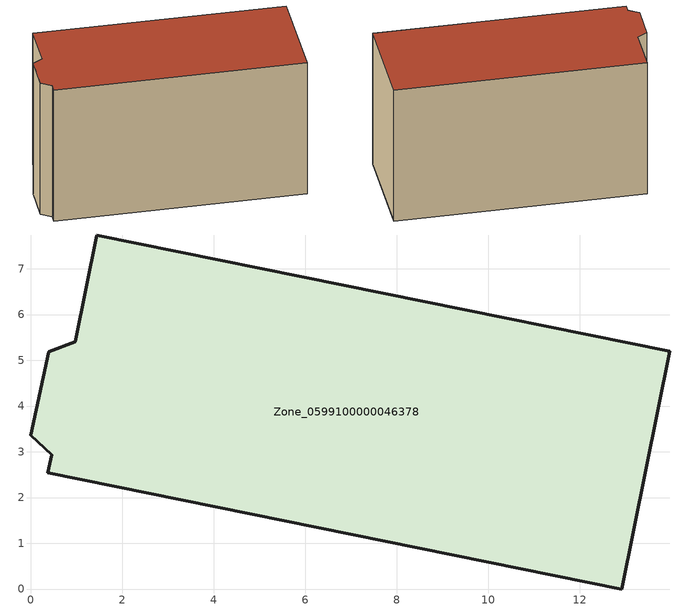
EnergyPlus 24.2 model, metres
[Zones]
Zone_0599100000046378
 floor ground (C_G): 13.97,5.2 12.92,0 0.37,2.54 0.46,2.94 0,3.36 0.39,5.19 0.97,5.41 1.44,7.74 z0
 wall outside (C_F): 0.97,5.41 0.39,5.19 0,3.36 0.46,2.94 0.37,2.54 12.92,0 13.97,5.2 1.44,7.74 0.97,5.41 z0:7.71
 roof outside (C_R): 13.97,5.2 1.44,7.74 0.97,5.41 0.39,5.19 0,3.36 0.46,2.94 0.37,2.54 12.92,0 z7.71
[BUILDING]
Pand.0599100000046378: North Axis=0; Terrain=City; Loads Convergence Tolerance Value=0.04; Temperature Convergence Tolerance Value=0.4; Solar Distribution=FullExterior; Maximum Number of Warmup Days=25; Minimum Number of Warmup Days=1
[Site:Location]
Rotterdam.The.Hague.AP_ZH_NLD Design_Conditions: Latitude=51.96; Longitude=4.45; Time Zone=1; Elevation=-4.5
[SITE:GROUNDTEMPERATURE:BUILDINGSURFACE]
18, 18, 18, 18, 18, 18, 18, 18, 18, 18, 18, 18
[MATERIAL] Thermal Absorptance=0.9; Solar Absorptance=0.7; Visible Absorptance=0.7
Name | Roughness | Thickness | Conductivity | Density | Specific Heat
G.TC.1946 | MediumSmooth | 0.15 | 1 | 540 | 1210
F.TC.1946 | Rough | 0.3 | 0.857143 | 1920 | 840
R.TC.1946 | MediumRough | 0.2 | 0.909091 | 1500 | 1000
[CONSTRUCTION]
C_G: G.TC.1946
C_F: F.TC.1946
C_R: R.TC.1946
[ZONE]
Zone_0599100000046378: Type=1; Multiplier=1; Ceiling Height=Autocalculate; Volume=Autocalculate; Floor Area=autocalculate; Part of Total Floor Area=Yes
[ZONEINFILTRATION:DESIGNFLOWRATE]
Infil_Zone_0599100000046378: Zone or ZoneList or Space or SpaceList=Zone_0599100000046378; Schedule=AlwaysOn; Design Flow Rate Calculation Method=Flow/Area; Flow Rate per Floor Area=0.003; Constant Term Coefficient=1; Temperature Term Coefficient=0; Velocity Term Coefficient=0; Velocity Squared Term Coefficient=0
[HVACTEMPLATE:ZONE:IDEALLOADSAIRSYSTEM]
Zone_0599100000046378: Maximum Heating Supply Air Temperature=50; Minimum Cooling Supply Air Temperature=13; Maximum Heating Supply Air Humidity Ratio=0.0156; Minimum Cooling Supply Air Humidity Ratio=0.0077; Heating Limit=NoLimit; Cooling Limit=NoLimit; Dehumidification Control Type=ConstantSensibleHeatRatio; Cooling Sensible Heat Ratio=0.7; Dehumidification Setpoint=60; Humidification Control Type=None; Humidification Setpoint=30; Outdoor Air Method=None; Outdoor Air Flow Rate per Person=0.00944; Outdoor Air Flow Rate per Zone Floor Area=0; Outdoor Air Flow Rate per Zone=0; Demand Controlled Ventilation Type=None; Outdoor Air Economizer Type=NoEconomizer; Heat Recovery Type=None; Sensible Heat Recovery Effectiveness=0.7; Latent Heat Recovery Effectiveness=0.65
[ZONECONTROL:THERMOSTAT]
ThermostatControl_Zone_0599100000046378: Zone or ZoneList=Zone_0599100000046378; Control Type Schedule=DualSetpointControlType; Control 1=Thermostat_Zone_0599100000046378; Temperature Difference Between Cutout And Setpoint=0
[THERMOSTATSETPOINT:DUALSETPOINT]
Thermostat_Zone_0599100000046378: Heating Setpoint Temperature Schedule=HeatingSetpoint_Zone_0599100000046378; Cooling Setpoint Temperature Schedule=CoolingSetpoint_Zone_0599100000046378
[SCHEDULE:COMPACT]
HeatingSetpoint_Zone_0599100000046378: Through: 12/31, For: AllDays, Until: 24:00, 21
CoolingSetpoint_Zone_0599100000046378: Through: 12/31, For: AllDays, Until: 24:00, 24
DualSetpointControlType: Through: 12/31, For: AllDays, Until: 24:00, 4
AlwaysOn: Through: 12/31, For: AllDays, Until: 24:00, 1
